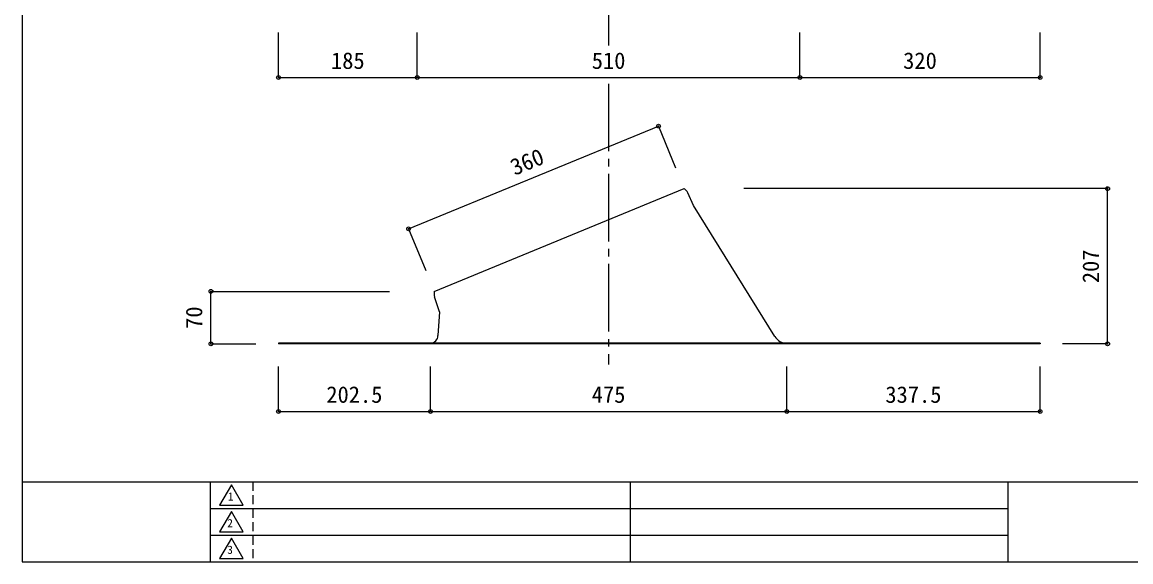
# Model space of a CAD drawing. Units: millimetres at full size, sheet at 1:10, with parts at other scales. Extents: x -1447 to 1393, y -1005 to 983.
# Drawn here: x -1447 to 31, y -1005 to -286 of the extents above; entities that cross this region are included whole.
import ezdxf
from ezdxf.enums import TextEntityAlignment as Align

# ---------------------------------------------------------------- set-up
doc = ezdxf.new("R2010")
doc.units = ezdxf.units.MM
doc.header["$LTSCALE"] = 10
doc.header["$PDMODE"] = 32
doc.header["$PDSIZE"] = 5
doc.linetypes.add('CHAIN2', pattern=[12, 9, -1, 1, -1])
doc.linetypes.add('DASHED1', pattern=[1.8, 1.2, -0.6])
for name, color, linetype in [('0-0_Defpoints', 7, 'Continuous'), ('1-0', 7, 'Continuous'), ('1-1', 7, 'CHAIN2'), ('1-8', 7, 'Continuous')]:
    doc.layers.add(name, color=color, linetype=linetype)
doc.styles.add('ＭＳ ゴシック', font='')
doc.styles.get('ＭＳ ゴシック').set_extended_font_data('MS Gothic')

msp = doc.modelspace()

# ---------------------------------------------------------------- linework, layer by layer
at = {"layer": '0-0_Defpoints'}
for p, q in [((-1446.63, -898.15), (1393.37, -898.15)), ((-1196.24, -898.15), (-1196.24, -1004.65)), ((-636.3, -898.15), (-636.3, -1004.8)), ((-133.16, -898.15), (-133.16, -1004.65)), ((-1196.24, -933.65), (-133.16, -933.65)), ((-1196.24, -969.15), (-133.16, -969.15))]:
    msp.add_line(p, q, dxfattribs=at)
at = {"layer": '0-0_Defpoints', "linetype": 'DASHED1'}
msp.add_line((-1139.44, -898.15), (-1139.44, -1004.65), dxfattribs=at)
at = {"layer": '0-0_Defpoints'}
for points in [[(-1446.63, -1004.65), (1393.37, -1004.65), (1393.37, 983.35), (-1446.63, 983.35)], [(-1167.84, -902.41), (-1183.48, -929.49), (-1152.2, -929.49)], [(-1167.84, -937.91), (-1183.48, -964.99), (-1152.2, -964.99)], [(-1167.84, -973.41), (-1183.48, -1000.49), (-1152.2, -1000.49)]]:
    msp.add_lwpolyline(points, close=True, dxfattribs=at)
at = {"layer": '1-0'}
for p, q in [((-897.48, -644.71), (-564.44, -508.02)), ((-552.07, -530.39), (-559.47, -513.38)), ((-443.75, -704.67), (-552.07, -530.39)), ((-890.41, -671.84), (-897.21, -652.02)), ((-890.41, -671.84), (-892.54, -703.71)), ((-1105.04, -713.71), (-1105.04, -714.71)), ((-90.04, -713.71), (-1105.04, -713.71)), ((-90.04, -714.71), (-1105.04, -714.71)), ((-90.04, -713.71), (-90.04, -714.71))]:
    msp.add_line(p, q, dxfattribs=at)
for centre, radius, start, end in [((-580.38, -527.8), 25.4, 34.59531, 51.14482), ((-872.22, -647.43), 25.4, 173.83969, 190.40469), ((-902.54, -703.71), 10, 270, 360), ((-427.54, -694.65), 19.05, 211.7, 270)]:
    msp.add_arc(centre, radius, start, end, dxfattribs=at)
at = {"layer": '1-1'}
for p, q in [((-665.04, 831.92), (-665.04, -317.6)), ((-665.04, -368.29), (-665.04, -742.05))]:
    msp.add_line(p, q, dxfattribs=at)
at = {"layer": '1-8'}
for p, q in [((-1105.04, -360.14), (-1105.04, -300.14)), ((-920.04, -360.14), (-920.04, -300.14)), ((-410.04, -360.14), (-410.04, -300.14)), ((-90.04, -360.14), (-90.04, -300.14)), ((-1105.04, -360.14), (-920.04, -360.14)), ((-920.04, -360.14), (-410.04, -360.14)), ((-410.04, -360.14), (-90.04, -360.14)), ((-931.65, -561.45), (-598.61, -424.76)), ((-598.61, -424.76), (-575.83, -480.27)), ((-0.04, -508.02), (-484.77, -508.02)), ((-0.04, -714.71), (-0.04, -508.02)), ((-931.65, -561.45), (-908.87, -616.95)), ((-1195.04, -714.71), (-1195.04, -644.71)), ((-1195.04, -644.71), (-957.27, -644.71)), ((-1195.04, -714.71), (-1135.04, -714.71)), ((-0.04, -714.71), (-60.04, -714.71)), ((-1105.04, -804.71), (-1105.04, -744.71)), ((-902.54, -804.71), (-902.54, -744.71)), ((-427.54, -804.71), (-427.54, -744.71)), ((-90.04, -804.71), (-90.04, -744.71)), ((-1105.04, -804.71), (-902.54, -804.71)), ((-902.54, -804.71), (-427.54, -804.71)), ((-427.54, -804.71), (-90.04, -804.71))]:
    msp.add_line(p, q, dxfattribs=at)
for p in [(-1105.04, -360.14), (-920.04, -360.14), (-410.04, -360.14), (-90.04, -360.14), (-598.61, -424.76), (-0.04, -508.02), (-931.65, -561.45), (-1195.04, -644.71), (-1195.04, -714.71), (-0.04, -714.71), (-1105.04, -804.71), (-902.54, -804.71), (-427.54, -804.71), (-90.04, -804.71)]:
    msp.add_point(p, dxfattribs=at)

# ---------------------------------------------------------------- texts
at = {"layer": '0-0_Defpoints', "style": 'ＭＳ ゴシック'}
for s, p in [('1', (-1172.37, -926.5)), ('2', (-1173.26, -962)), ('3', (-1173.26, -997.5))]:
    msp.add_text(s, height=10.93, dxfattribs=at).set_placement(p, align=Align.BOTTOM_LEFT)
at = {"layer": '1-8', "style": 'ＭＳ ゴシック'}
for s, p in [('185', (-1035.04, -355.14)), ('510', (-687.54, -355.14)), ('320', (-272.54, -355.14)), ('202.5', (-1041.29, -799.71)), ('475', (-687.54, -799.71)), ('337.5', (-296.29, -799.71))]:
    msp.add_text(s, height=21.99, dxfattribs=at).set_placement(p, align=Align.BOTTOM_LEFT)
for s, rotation, p in [('360', 22.315, (-787.85, -497.02)), ('207', 90, (-5.04, -633.86)), ('70', 90, (-1200.04, -694.71))]:
    msp.add_text(s, height=21.99, rotation=rotation, dxfattribs=at).set_placement(p, align=Align.BOTTOM_LEFT)

doc.saveas('drawing.dxf')
